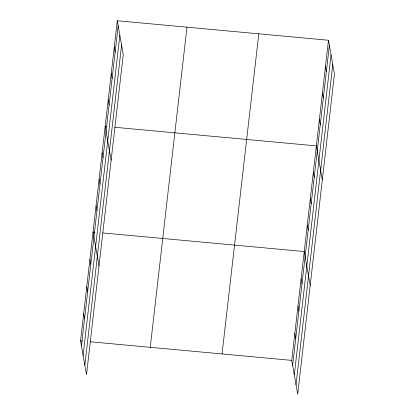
<?xml version="1.0" encoding="UTF-8"?>
<svg xmlns="http://www.w3.org/2000/svg" width="415" height="415" viewBox="0 0 415 415"><rect width="100%" height="100%" fill="white"/><g stroke="black" fill="none" stroke-linecap="round" stroke-linejoin="round"><path stroke-width="0.62" d="M117.289 20.75L123.26 54.614L86.522 374.745L80.552 340.881L117.289 20.75L328.478 40.255L334.449 74.119L297.711 394.25L291.74 360.386L328.478 40.255M81.444 345.928L118.176 25.797M83.119 355.437L119.852 35.306M84.847 365.236L121.579 45.105M150.246 347.319L186.978 27.188M222.051 353.948L258.784 33.817M292.632 365.433L329.37 45.302M294.308 374.942L331.046 54.811M296.035 384.741L332.773 64.61M107.101 126.57L105.166 126.393L111.137 160.257M114.846 127.286L316.355 145.898L322.325 179.762M94.978 232.213L93.043 232.037L99.014 265.901M102.723 232.929L304.231 251.542L310.202 285.406M80.552 340.881L82.486 341.057M90.231 341.773L291.74 360.386M325.448 66.665L326.335 71.712M322.413 93.074L323.306 98.122M319.384 119.489L320.276 124.536M313.325 172.308L314.212 177.355M310.296 198.718L311.183 203.765M307.261 225.127L308.153 230.18M301.108 278.75L302.001 283.798M297.986 305.964L298.878 311.011M294.863 333.172L295.755 338.22M114.255 47.16L115.147 52.207M111.225 73.569L112.117 78.622M108.196 99.984L109.083 105.031M102.132 152.803L103.024 157.85M99.102 179.213L99.994 184.265M96.073 205.627L96.965 210.675M89.92 259.245L90.807 264.298M86.797 286.459L87.684 291.506M83.674 313.667L84.561 318.72"/></g></svg>
